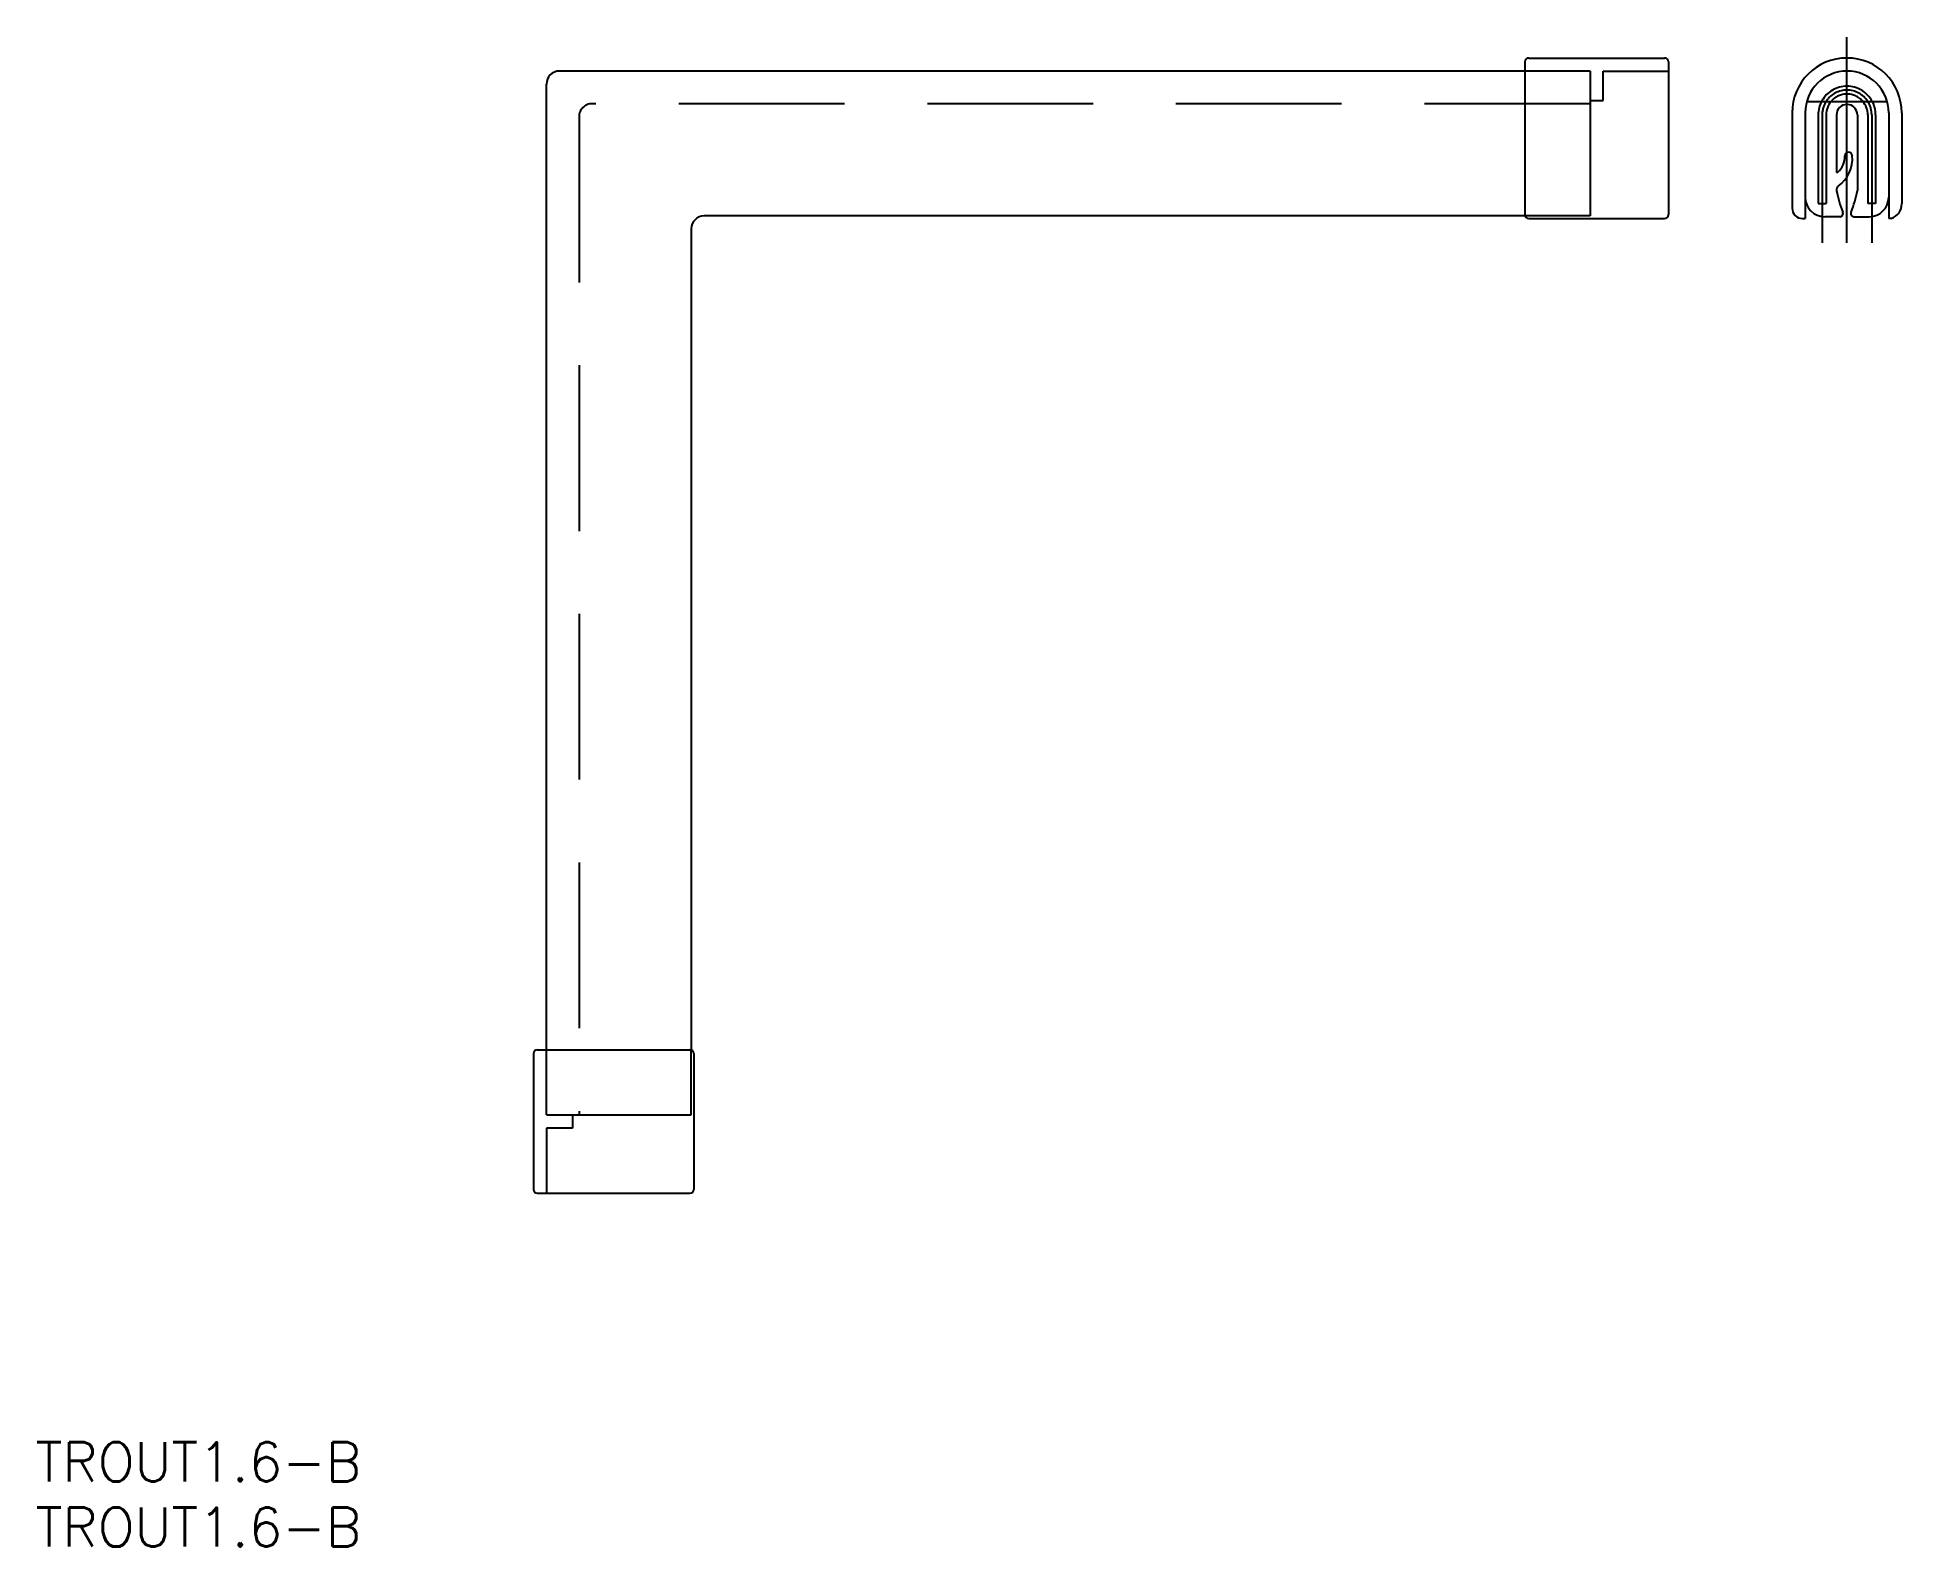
# Model space of a CAD drawing. Extents: x -125 to 18, y -108 to 8.
import ezdxf

# ---------------------------------------------------------------- set-up
doc = ezdxf.new("R2010")
doc.units = 0
doc.linetypes.add('CENTER', pattern=[50.8, 31.75, -6.35, 6.35, -6.35])
doc.linetypes.add('DASHED', pattern=[19.05, 12.7, -6.35])
doc.layers.get('0').update_dxf_attribs({"linetype": 'CONTINUOUS'})
doc.styles.get("Standard").update_dxf_attribs({"font": 'txt.shx', "height": 3, "bigfont": 'bigfont.shx'})

# ---------------------------------------------------------------- blocks, each defined once
blk = doc.blocks.new('*U11')
at = {"color": 7, "linetype": 'CONTINUOUS'}
blk.add_text('TROUT1.6-B', height=3, dxfattribs=at).set_placement((-125.15, -102.53))
blk = doc.blocks.new('*U12')
at = {"color": 7, "linetype": 'CONTINUOUS'}
blk.add_text('TROUT1.6-B', height=3, dxfattribs=at).set_placement((-125.15, -107.53))

msp = doc.modelspace()

# ---------------------------------------------------------------- linework, layer by layer
at = {"color": 1, "linetype": 'CENTER'}
for p, q in [((13.68, -7.61), (13.68, 8.14)), ((11.78, 2.19), (11.78, -7.61)), ((15.58, 2.19), (15.58, -7.61))]:
    msp.add_line(p, q, dxfattribs=at)
at = {"color": 7, "linetype": 'CONTINUOUS'}
for p, q in [((-11, 6.25), (-11, -5.45)), ((-10.7, 6.55), (-0.3, 6.55)), ((0, 6.25), (0, -5.45)), ((-86, -69.45), (-86, 4.55)), ((-11, 5.55), (-85, 5.55)), ((10.61, 3.23), (16.75, 3.23)), ((9.48, 2.35), (9.48, -4.95)), ((16.88, 2.35), (16.88, -4.11)), ((17.88, 2.35), (17.88, -4.61)), ((10.48, 1.29), (10.48, -5.75)), ((16.88, 1.29), (16.88, -5.75)), ((-11, -5.55), (-73.9, -5.55)), ((-74.9, -6.55), (-74.9, -69.45)), ((-10.7, -5.75), (-0.3, -5.75)), ((10.28, -5.75), (10.48, -5.75)), ((17.08, -5.75), (16.88, -5.75)), ((-87, -69.75), (-87, -80.15)), ((-86.7, -69.45), (-75, -69.45)), ((-74.7, -69.75), (-74.7, -80.15)), ((-86.7, -80.45), (-75, -80.45))]:
    msp.add_line(p, q, dxfattribs=at)
at = {"color": 3, "linetype": 'DASHED'}
for p, q in [((-6, 5.55), (-11, 5.55)), ((-6, 5.55), (-6, -5.55)), ((-5, 3.29), (-5, 5.55)), ((-5, 5.55), (0, 5.55)), ((-6, 3.05), (-82.5, 3.05)), ((-6, 3.29), (-5, 3.29)), ((-83.5, 2.05), (-83.5, -74.45)), ((-6, -3.55), (-6, -5.55)), ((-6, -5.55), (-11, -5.55)), ((-86, -74.45), (-86, -69.45)), ((-74.9, -74.45), (-74.9, -69.45)), ((-86, -75.45), (-86, -80.45)), ((-84, -75.45), (-86, -75.45)), ((-84, -74.45), (-84, -75.45)), ((-76.9, -74.45), (-74.9, -74.45))]:
    msp.add_line(p, q, dxfattribs=at)
at = {"color": 3, "linetype": 'CONTINUOUS'}
for p, q in [((-6, 5.55), (-6, -5.55)), ((-86, -74.45), (-74.9, -74.45)), ((-86, -74.45), (-74.9, -74.45))]:
    msp.add_line(p, q, dxfattribs=at)
for p, q in [((10.48, 2.35), (10.48, -4.11)), ((11.48, 2.19), (11.48, -4.61)), ((12.08, 2.19), (12.08, -4.61)), ((12.88, 2.19), (12.88, -2.16)), ((14.48, 2.19), (14.48, -2.16)), ((14.48, 2.19), (14.48, -3.61)), ((15.28, 2.19), (15.28, -4.61)), ((15.88, 2.19), (15.88, -4.61)), ((16.88, 2.35), (16.88, -4.11)), ((11.48, -4.61), (12.08, -4.61)), ((13.15, -5.61), (11.98, -5.61)), ((14.21, -5.61), (15.38, -5.61)), ((15.88, -4.61), (15.28, -4.61))]:
    msp.add_line(p, q)
at = {"color": 5, "linetype": 'CONTINUOUS'}
msp.add_line((-86, -74.45), (-74.9, -74.45), dxfattribs=at)
msp.add_circle((10.48, 5.49), 0)
at = {"color": 7, "linetype": 'CONTINUOUS'}
for centre, radius, start, end in [((-10.7, 6.25), 0.3, 90, 180), ((-0.3, 6.25), 0.3, 0, 90), ((13.68, 2.35), 4.2, 90, 180), ((13.68, 2.35), 4.2, 0, 90), ((-85, 4.55), 1, 90, 180), ((-73.9, -6.55), 1, 90, 180), ((-10.7, -5.45), 0.3, 180, 270), ((-0.3, -5.45), 0.3, 270, 0), ((10.28, -4.95), 0.8, 180, 270), ((16.73, -4.65), 1.15, 287.6625, 2.1296), ((-86.7, -69.75), 0.3, 90, 180), ((-75, -69.75), 0.3, 0, 90), ((-86.7, -80.15), 0.3, 180, 270), ((-75, -80.15), 0.3, 270, 0)]:
    msp.add_arc(centre, radius, start, end, dxfattribs=at)
for centre, radius, start, end in [((13.68, 2.35), 3.2, 0, 180), ((13.68, 2.19), 2.2, 151.7962, 180), ((13.68, 2.19), 1.6, 139.4707, 180), ((13.68, 2.19), 0.8, 0, 180), ((13.68, 2.19), 1.6, 0, 40.5293), ((13.68, 2.19), 2.2, 0, 28.2038), ((11.89, -0.96), 1.64, 311.3127, 0.1474), ((11.45, -1.13), 2.65, 305.7039, 4.314), ((13.81, -0.96), 0.285, 4.314, 180.1474), ((12.93, -2.16), 0.05, 180, 324.3348), ((11.98, -4.11), 1.5, 180, 270), ((13.38, -3.61), 0.5, 139.2849, 180), ((21.32, -2.06), 8.58, 190.4295, 201.8952), ((6.04, -2.06), 8.58, 338.1048, 349.5705), ((15.38, -4.11), 1.5, 270, 0), ((13.13, -5.36), 0.25, 274.532, 24.7029), ((14.23, -5.36), 0.25, 155.2971, 265.468)]:
    msp.add_arc(centre, radius, start, end)
at = {"color": 3, "linetype": 'DASHED'}
for centre, radius, start, end in [((13.68, 2.19), 2.2, 90, 150.3336), ((13.68, 2.19), 2.2, 28.2038, 90), ((-82.5, 2.05), 1, 90, 180), ((13.68, 2.19), 1.6, 90, 137.4917), ((13.68, 2.19), 1.6, 40.5293, 90)]:
    msp.add_arc(centre, radius, start, end, dxfattribs=at)
at = {"color": 1, "linetype": 'CENTER'}
for start, end in [(146.8227, 180), (90, 145.0622), (33.1773, 90), (0, 33.1773)]:
    msp.add_arc((13.68, 2.19), 1.9, start, end, dxfattribs=at)

# ---------------------------------------------------------------- block references
at = {"color": 7, "linetype": 'CONTINUOUS'}
for name in ['*U11', '*U12']:
    msp.add_blockref(name, (0, 0), dxfattribs=at)

doc.saveas('drawing.dxf')
